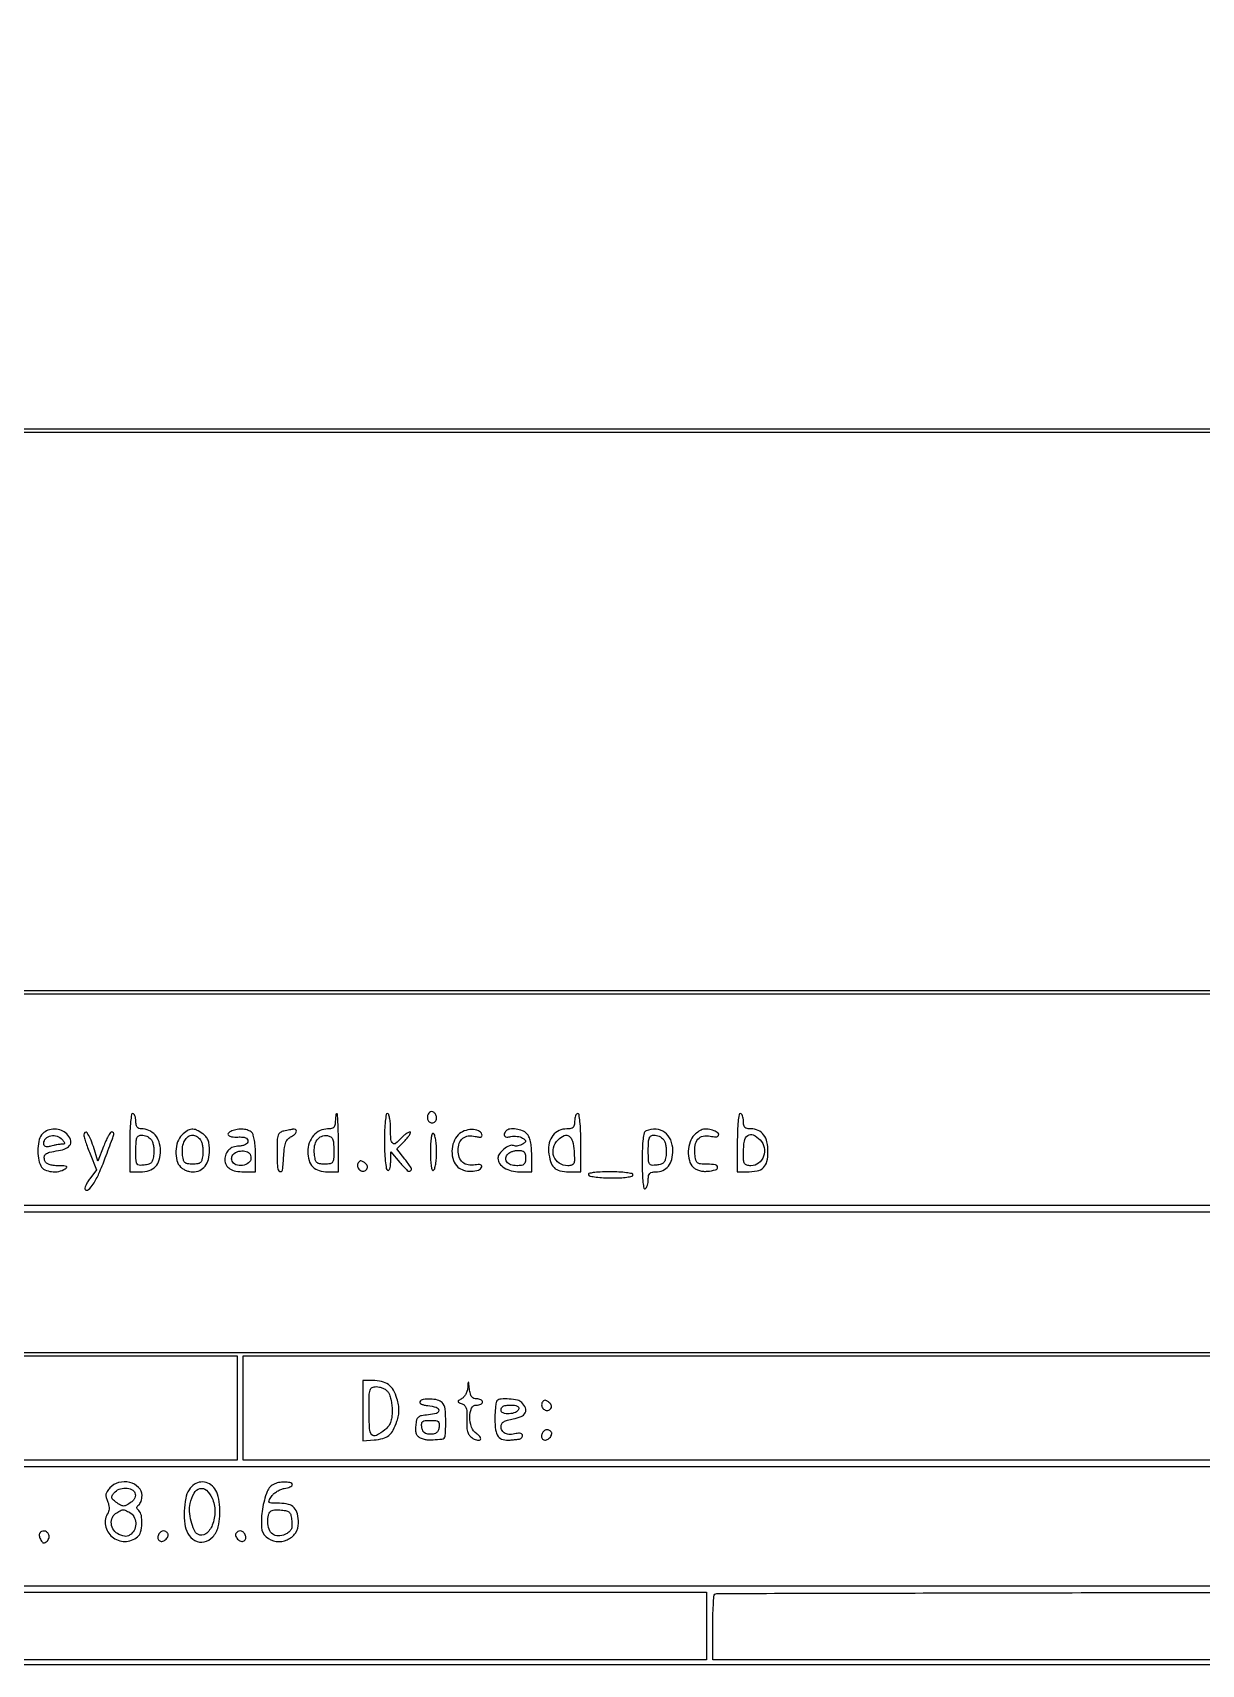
# Model space of a CAD drawing. Extents: x 117 to 3390, y 118 to 2363.
# Drawn here: x 2259 to 2640, y 118 to 649 of the extents above; entities that cross this region are included whole.
import ezdxf

# ---------------------------------------------------------------- set-up
doc = ezdxf.new("R2010")
doc.units = 0

msp = doc.modelspace()

# ---------------------------------------------------------------- linework, layer by layer
for points in [[(117.463346, 2361.750305, 0.090812), (117.267992, 2360.684755), (117.20352, 2031.426652, 0.000066), (117.180761, 1669.125388, 0.00004), (117.244614, 1239), (117.5, 117.5), (1754, 117.5), (3390.5, 117.5), (3390.5, 1240), (3390.5, 2362.5), (1754.218732, 2362.750305, 0.000029), (901.86696, 2362.831312, 0.000162), (445.294791, 2362.700308, 0.000003), (118.547025, 2362.498846, 0.311453)], [(2291, 287.5), (2291, 278), (2294.428571, 278, 0.073859), (2297.349218, 278.4338, 0.131529), (2299.399107, 279.708886, 0.125253), (2300.600323, 281.889144, 0.063677), (2301, 285.014725, 0.080186), (2300.551021, 287.796338, 0.102267), (2299.254487, 290.040518, 0.109133), (2297.251283, 291.487872, 0.102425), (2294.777494, 292, -0.098499), (2293.98501, 292.157647, -0.140922), (2293.427749, 292.601619, -0.109549), (2293.102859, 293.370396, -0.045435), (2293, 294.5, 0.038131), (2292.926884, 295.457356, 0.057076), (2292.70625, 296.265625, 0.074992), (2292.382936, 296.817169, 0.226478), (2292, 297, 0.368504), (2291.576184, 296.638562, 0.013417), (2291.276316, 294.375, 0.017647), (2291.066212, 291.360608, 0.008575)], [(2358, 294.5, -0.045527), (2357.884257, 293.231486, -0.152009), (2357.5, 292.5, -0.152009), (2356.768514, 292.115743, -0.045527), (2355.5, 292, 0.113227), (2353.017094, 291.430434, 0.100582), (2350.90656, 289.821074, 0.094228), (2349.492033, 287.412, 0.085968), (2349, 284.571429, 0.07304), (2349.419639, 281.714082, 0.12407), (2350.651729, 279.651729, 0.12407), (2352.714082, 278.419639, 0.07304), (2355.571429, 278), (2359, 278), (2359, 287.5, 0.004933), (2358.964058, 291.142689, 0.008213), (2358.853125, 294.209375, 0.002688), (2358.702212, 296.810207, 0.395782), (2358.5, 297, 0.322437), (2358.305091, 296.859725, 0.031449), (2358.146875, 296.265625, 0.03053), (2358.036102, 295.458277, 0.01883)], [(2374, 288.059017, 0.010444), (2374.072505, 284.588117, 0.015617), (2374.29375, 281.5629, 0.010536), (2374.603669, 279.102561, 0.221217), (2375, 278.5, 0.31734), (2375.397242, 278.524263, 0.132318), (2375.731567, 278.980773, 0.063592), (2375.958365, 279.899641, 0.025679), (2376.040641, 281.190983), (2376.081281, 284.5), (2379.019912, 281.062604, 0.020134), (2381.45929, 278.431449, 0.360625), (2382.527538, 278.33427, 0.408257), (2382.718644, 279.306502, 0.020736), (2380.653345, 282.183689), (2378.079031, 285.473053), (2380.726607, 288.236526, 0.01836), (2381.671549, 289.298251, 0.040408), (2382.293277, 290.18823, 0.079936), (2382.521698, 290.778075, 0.477129), (2382.342079, 291, 0.123166), (2381.826539, 290.87105, 0.030764), (2381.081475, 290.4125, 0.029558), (2380.268713, 289.765525, 0.025962), (2379.5, 289, -0.038591), (2377.699676, 287.295414, -0.362077), (2376.709648, 287.309116, -0.201502), (2376.117249, 288.491421, -0.016704), (2376, 292, 0.01883), (2375.927795, 293.916554, 0.03053), (2375.70625, 295.53125, 0.031449), (2375.389817, 296.719449, 0.322437), (2375, 297, 0.365288), (2374.579612, 296.645582, 0.014626), (2374.277961, 294.514754, 0.018609), (2374.06678, 291.672677, 0.009239)], [(2388.63948, 297.306147, 0.128822), (2388.066992, 296.327196, 0.132661), (2388.05672, 295.20489, 0.15216), (2388.59764, 294.335619, 0.179946), (2389.5, 294, 0.095012), (2390.072549, 294.109789, 0.096907), (2390.559375, 294.423289, 0.098834), (2390.885271, 294.891133, 0.103216), (2391, 295.440983, 0.098073), (2390.782775, 296.537796, 0.128462), (2390.169706, 297.350022, 0.172865), (2389.37668, 297.618432, 0.194761)], [(2436, 294.5, -0.045527), (2435.884257, 293.231486, -0.152009), (2435.5, 292.5, -0.152009), (2434.768514, 292.115743, -0.045527), (2433.5, 292, 0.106622), (2430.922019, 291.443941, 0.118347), (2428.913638, 289.883682, 0.109967), (2427.734554, 287.47768, 0.082507), (2427.521828, 284.526937, 0.046904), (2428.121746, 281.346074, 0.128414), (2429.279714, 279.39479, 0.13806), (2431.184347, 278.340889, 0.057818), (2434.122445, 278), (2438, 278), (2438, 287.5, 0.008575), (2437.933788, 291.360608, 0.017647), (2437.723684, 294.375, 0.013417), (2437.423816, 296.638562, 0.368504), (2437, 297, 0.226478), (2436.617064, 296.817169, 0.074992), (2436.29375, 296.265625, 0.057076), (2436.073116, 295.457356, 0.038131)], [(2489, 287.5), (2489, 278), (2492.065741, 278, 0.048286), (2495.444982, 278.327102, 0.140234), (2497.515939, 279.383365, 0.149138), (2498.640397, 281.327353, 0.05714), (2499, 284.463755, 0.052372), (2498.654807, 287.750286, 0.107236), (2497.596476, 290.10151, 0.132106), (2495.835325, 291.501085, 0.102559), (2493.428571, 292, -0.048653), (2492.208535, 292.118998, -0.152524), (2491.492857, 292.507353, -0.148509), (2491.114317, 293.241538, -0.045326), (2491, 294.5, 0.038131), (2490.926884, 295.457356, 0.057076), (2490.70625, 296.265625, 0.074992), (2490.382936, 296.817169, 0.226478), (2490, 297, 0.368504), (2489.576184, 296.638562, 0.013417), (2489.276316, 294.375, 0.017647), (2489.066212, 291.360608, 0.008575)], [(2262.571429, 290.428571, 0.1338), (2261.510509, 288.572966, 0.05062), (2261.053791, 285.595536, 0.049908), (2261.207943, 282.431338, 0.085957), (2262.035184, 279.934259, 0.157817), (2263.326784, 278.690957, 0.084331), (2265.474963, 278.061524, 0.077574), (2267.902089, 278.153976, 0.095495), (2270, 279, 0.113015), (2270.431234, 279.442959, 0.455672), (2270.330882, 279.758178, 0.090724), (2269.544602, 279.939388, 0.010377), (2267.718615, 279.984687, -0.028295), (2266.042218, 280.086442, -0.056337), (2264.749029, 280.388896, -0.076748), (2263.845132, 280.877431, -0.139823), (2263.345077, 281.543128, -0.100812), (2263.125562, 282.857668, -0.223291), (2263.579526, 283.740711, -0.107579), (2264.891631, 284.362009, -0.016693), (2267.728191, 284.920837, 0.06235), (2270.298485, 285.675752, 0.17521), (2271.640632, 286.94404, 0.219376), (2271.697129, 288.563375, 0.097397), (2270.47852, 290.378622, 0.105494), (2268.707333, 291.526903, 0.089906), (2266.515278, 291.938591, 0.090382), (2264.328412, 291.554284, 0.108211)], [(2269, 288.5, -0.018298), (2269.616167, 287.699707, -0.17774), (2269.727514, 287.29381, -0.329111), (2269.522215, 287.059719, -0.051293), (2268.872445, 286.986345, 0.028894), (2268.191192, 286.94014, 0.010779), (2267.242218, 286.799577, 0.010639), (2266.212049, 286.601577, 0.012669), (2265.25, 286.369714, -0.035794), (2264.193565, 286.166234, -0.128397), (2263.518543, 286.25907, -0.195516), (2263.136988, 286.635194, -0.101952), (2263, 287.300035, -0.194489), (2263.639987, 288.883099, -0.152424), (2265.280081, 289.778895, -0.131825), (2267.334199, 289.645709, -0.138675)], [(2276, 290.03702, 0.074733), (2276.092262, 289.423192, 0.005708), (2276.603914, 287.824773, 0.007743), (2277.268462, 285.926182, 0.005822), (2278.055878, 283.858237), (2280.111756, 278.642432), (2277.967821, 275.742606, 0.022318), (2277.190783, 274.587109, 0.034013), (2276.633403, 273.514868, 0.036594), (2276.326347, 272.641915, 0.268827), (2276.435753, 272.230914, 0.400287), (2277.570494, 272.203799, 0.066448), (2279.118868, 274.040308, 0.03824), (2280.963878, 277.488254, 0.014342), (2283.03, 282.569342, 0.000699), (2285.342937, 288.787087, 0.027496), (2285.776317, 290.189308, 0.232967), (2285.655251, 290.749094, 0.228884), (2285.135858, 291, 0.250416), (2284.708425, 290.771605, 0.018528), (2283.989341, 289.604688, 0.022254), (2283.208437, 288.070084, 0.01483), (2282.446297, 286.25), (2280.620879, 281.5), (2279.134872, 286.25, 0.025297), (2278.126871, 288.979345, 0.071897), (2277.073225, 290.705963, 0.390547), (2276.396393, 290.79767, 0.244931)], [(2297.945786, 288.565324, -0.092336), (2298.381481, 287.783794, -0.03571), (2298.69322, 286.578208, -0.033843), (2298.852165, 285.189863, -0.035521), (2298.818231, 283.815324, -0.030887), (2298.536721, 282.042175, -0.121159), (2298.048248, 281.057109, -0.141546), (2297.204857, 280.494749, -0.048112), (2295.75, 280.183578, -0.044569), (2294.096403, 280.141435, -0.250661), (2293.370084, 280.591556, -0.123298), (2293.0553, 281.688569, -0.00852), (2293, 284.933578, -0.011744), (2293.065311, 287.713801, -0.077133), (2293.342647, 289.075396, -0.177616), (2293.916746, 289.74812, -0.128899), (2294.877555, 290, -0.065063), (2295.683745, 289.894647, -0.044404), (2296.55334, 289.578564, -0.044451), (2297.352156, 289.11456, -0.065844)], [(2308, 290, 0.114857), (2306.607031, 287.761737, 0.071849), (2306.03816, 284.713897, 0.073288), (2306.356419, 281.700999, 0.134258), (2307.571429, 279.571429, 0.062206), (2308.34515, 278.969518, 0.039117), (2309.373661, 278.461607, 0.038823), (2310.482366, 278.11512, 0.056383), (2311.5, 278, 0.104721), (2313.7964, 278.486297, 0.122732), (2315.548805, 279.850861, 0.105073), (2316.635539, 282.068932, 0.061626), (2317, 285.014725, 0.030851), (2316.881198, 286.938321, 0.066404), (2316.505983, 288.371979, 0.079462), (2315.823794, 289.491726, 0.063588), (2314.777494, 290.443296, 0.044201), (2312.767355, 291.601355, 0.125563), (2311.189852, 291.895759, 0.130881), (2309.704405, 291.394254, 0.049921)], [(2313.945786, 288.565324, -0.092336), (2314.381481, 287.783794, -0.03571), (2314.69322, 286.578208, -0.033843), (2314.852165, 285.189863, -0.035521), (2314.818231, 283.815324, -0.027185), (2314.53579, 281.94717, -0.14639), (2314.052843, 281.052796, -0.162186), (2313.186218, 280.619766, -0.035469), (2311.5, 280.5, -0.035469), (2309.813782, 280.619766, -0.162186), (2308.947157, 281.052796, -0.14639), (2308.46421, 281.94717, -0.027185), (2308.181769, 283.815324, -0.060398), (2308.241242, 286.198112, -0.086927), (2308.901519, 288.197114, -0.110705), (2310.045512, 289.52015, -0.160695), (2311.5, 290, -0.089814), (2312.066601, 289.897395, -0.043078), (2312.736183, 289.578564, -0.040852), (2313.397446, 289.114265, -0.046096)], [(2324.25, 291.337719, 0.095802), (2323.146777, 290.623486, 0.421128), (2323.141171, 289.927396, 0.169852), (2324.210526, 289.417177, 0.038526), (2326.25, 289.352552, -0.026936), (2327.749301, 289.339775, -0.083188), (2328.732908, 289.111156, -0.142181), (2329.290739, 288.66297, -0.154075), (2329.5, 288, -0.151456), (2329.302081, 287.3616, -0.114833), (2328.758004, 286.863934, -0.080447), (2327.86458, 286.536124, -0.038828), (2326.650309, 286.397714, 0.072345), (2324.705987, 286.043272, 0.110453), (2323.245193, 285.158135, 0.115471), (2322.342519, 283.76854, 0.084271), (2322.015313, 281.95, 0.125787), (2322.426167, 280.273869, 0.128649), (2323.588872, 279.01708, 0.095977), (2325.529878, 278.248551, 0.046443), (2328.2, 278), (2332, 278), (2332, 283.8, 0.019046), (2331.912027, 286.108583, 0.023405), (2331.6475, 288.24875, 0.022776), (2331.266372, 289.991348, 0.13189), (2330.8, 290.8, 0.116519), (2329.628763, 291.523591, 0.059947), (2327.930047, 291.870879, 0.05565), (2326.030826, 291.815262, 0.060841)], [(2341.25, 291.294267, 0.099285), (2340.020457, 290.791443, 0.168546), (2339.354323, 289.916497, 0.07125), (2339.061702, 288.25672, 0.008062), (2339, 284.430449, 0.013544), (2339.135615, 279.425004, 0.259389), (2339.937259, 278.151361, 0.530269), (2340.779375, 278.583049, 0.016048), (2341.19774, 283.225701, -0.016568), (2341.449764, 285.990317, -0.064567), (2341.878704, 287.649429, -0.101023), (2342.599897, 288.742287, -0.081555), (2343.744074, 289.564961, 0.074977), (2344.842549, 290.333186, 0.167621), (2345.305885, 291.226058, 0.344334), (2344.984962, 291.790855, 0.156302), (2344.083333, 291.863818, -0.006784), (2343.733287, 291.787091, -0.000959), (2343.010417, 291.640337, -0.001093), (2342.154218, 291.470173, -0.000931)], [(2357.5, 285, -0.012152), (2357.431492, 282.181601, -0.135673), (2357.083333, 281.125, -0.212646), (2356.301169, 280.630535, -0.036189), (2354.5, 280.5, -0.035469), (2352.813782, 280.619766, -0.162186), (2351.947157, 281.052796, -0.14639), (2351.46421, 281.94717, -0.027185), (2351.181769, 283.815324, -0.063551), (2351.264145, 286.451644, -0.114833), (2352.074884, 288.441888, -0.145722), (2353.517176, 289.57494, -0.130331), (2355.412495, 289.798257, -0.094324), (2356.489773, 289.429253, -0.16198), (2357.117458, 288.730017, -0.087296), (2357.423722, 287.457621, -0.015515)], [(2389, 284.5, 0.011006), (2389.060879, 281.734552, 0.030291), (2389.264429, 279.795392, 0.049811), (2389.576692, 278.643338, 0.470823), (2390, 278.5, 0.193442), (2390.390806, 279.030344, 0.02194), (2390.70625, 280.517439, 0.023992), (2390.927088, 282.393511, 0.017301), (2391, 284.5, 0.017301), (2390.927088, 286.606489, 0.023992), (2390.70625, 288.482561, 0.02194), (2390.390806, 289.969656, 0.193442), (2390, 290.5, 0.470823), (2389.576692, 290.356662, 0.049811), (2389.264429, 289.204608, 0.030291), (2389.060879, 287.265448, 0.011006)], [(2398.060577, 290.060577, 0.11014), (2396.569478, 287.71366, 0.08329), (2396.020079, 284.701531, 0.085537), (2396.485427, 281.751255, 0.127721), (2397.911566, 279.580032, 0.116294), (2399.799906, 278.538559, 0.069474), (2402.354285, 278.194879, 0.07621), (2404.643067, 278.557456, 0.240698), (2405.712516, 279.618905, 0.216421), (2405.666028, 280.041662, 0.190383), (2405.312683, 280.315184, 0.08904), (2404.594529, 280.390772, 0.029043), (2403.533889, 280.251229, -0.092848), (2401.304951, 280.242944, -0.132707), (2399.529345, 281.090435, -0.129702), (2398.395423, 282.735005, -0.086635), (2398, 285, -0.085256), (2398.397146, 287.312214, -0.137104), (2399.539683, 288.937542, -0.141249), (2401.330836, 289.705276, -0.092815), (2403.584886, 289.568051, 0.021371), (2404.816911, 289.314241, 0.111599), (2405.504073, 289.356794, 0.269733), (2405.793804, 289.661785, 0.138434), (2405.770753, 290.206384, 0.221308), (2404.648791, 291.403466, 0.100611), (2402.489204, 291.800099, 0.08571), (2400.020442, 291.325534, 0.106521)], [(2413.666667, 291.333333, 0.089916), (2413.023707, 290.405613, 0.292055), (2413.124588, 289.697974, 0.21618), (2413.894622, 289.340074, 0.06012), (2415.25, 289.4909, -0.050002), (2416.221641, 289.618915, -0.039679), (2417.279688, 289.567835, -0.040975), (2418.26259, 289.35889, -0.075446), (2419, 289.009952, -0.025281), (2419.814045, 288.399886, -0.222862), (2420, 288.003409, -0.224866), (2419.813278, 287.609218, -0.025733), (2419, 287.010504, -0.058569), (2418.322974, 286.669884, -0.04658), (2417.530956, 286.462545, -0.048062), (2416.749018, 286.410158, -0.081105), (2416.105382, 286.534615, 0.195614), (2414.71932, 286.488185, 0.064825), (2412.950229, 285.405241, 0.063947), (2411.479205, 283.870806, 0.160503), (2411, 282.416441, 0.155656), (2411.541066, 280.720534, 0.099036), (2413.061704, 279.287632, 0.080196), (2415.347734, 278.325898, 0.059614), (2418.071429, 278), (2422, 278), (2422, 283.428571, 0.0194), (2421.904048, 285.900666, 0.035825), (2421.605263, 287.888243, 0.04517), (2421.116279, 289.408959, 0.096299), (2420.428571, 290.428571, 0.102174), (2418.948717, 291.401847, 0.061353), (2416.906528, 291.935426, 0.063689), (2414.925961, 291.946928, 0.167542)], [(2435.804791, 284.741006, -0.010366), (2435.929607, 281.871475, -0.108133), (2435.705133, 280.720977, -0.228806), (2435.072674, 280.174266, -0.06583), (2433.754791, 280, -0.144697), (2430.975801, 280.821421, -0.161891), (2429.236949, 282.99383, -0.155139), (2429.104894, 285.851423, -0.131692), (2430.621378, 288.47852, -0.093057), (2432.585649, 289.821828, -0.265742), (2434.172618, 289.654199, -0.176982), (2435.296875, 287.995777, -0.045333)], [(2459.25, 291.337719, 0.239812), (2458.662873, 290.663599, 0.030309), (2458.296287, 288.706874, 0.023556), (2458.066775, 285.751261, 0.007599), (2458, 281.35765, 0.007396), (2458.059648, 277.325259, 0.020713), (2458.260078, 274.507115, 0.025672), (2458.560955, 272.686178, 0.517211), (2459, 272.5, 0.130646), (2459.384508, 272.906663, 0.045439), (2459.70625, 273.653525, 0.041396), (2459.926158, 274.57934, 0.037634), (2460, 275.559017, -0.047851), (2460.116905, 276.77777, -0.148985), (2460.498729, 277.498722, -0.149679), (2461.216435, 277.882271, -0.048448), (2462.428571, 278, 0.102167), (2464.765854, 278.482626, 0.123704), (2466.538664, 279.8399, 0.106552), (2467.633188, 282.055068, 0.061732), (2468, 285.014725, 0.100191), (2467.311, 288.418634, 0.137255), (2465.374277, 290.851996, 0.142476), (2462.516972, 291.871432, 0.111252)], [(2464.945786, 288.565324, -0.092336), (2465.381481, 287.783794, -0.03571), (2465.69322, 286.578208, -0.033843), (2465.852165, 285.189863, -0.035521), (2465.818231, 283.815324, -0.030887), (2465.536721, 282.042175, -0.121159), (2465.048248, 281.057109, -0.141546), (2464.204857, 280.494749, -0.048112), (2462.75, 280.183578, -0.044569), (2461.096403, 280.141435, -0.250661), (2460.370084, 280.591556, -0.123298), (2460.0553, 281.688569, -0.00852), (2460, 284.933578, -0.011744), (2460.065311, 287.713801, -0.077133), (2460.342647, 289.075396, -0.177616), (2460.916746, 289.74812, -0.128899), (2461.877555, 290, -0.065063), (2462.683745, 289.894647, -0.044404), (2463.55334, 289.578564, -0.044451), (2464.352156, 289.11456, -0.065844)], [(2475, 290, 0.114995), (2473.598968, 287.747415, 0.073058), (2473.038614, 284.69532, 0.074394), (2473.380817, 281.67438, 0.131777), (2474.625432, 279.517425, 0.076196), (2475.495672, 278.87851, 0.05145), (2476.642073, 278.422757, 0.048005), (2477.949085, 278.185396, 0.045816), (2479.29842, 278.195997, 0.037033), (2481.939329, 278.658728, 0.349244), (2482.590683, 279.513224, 0.364798), (2481.900508, 280.299675, 0.037746), (2479.250728, 280.5, -0.020705), (2476.998971, 280.593284, -0.151361), (2476.009585, 280.99219, -0.171222), (2475.482387, 281.856041, -0.028283), (2475.181769, 283.815324, -0.063207), (2475.269071, 286.672027, -0.139959), (2476.179467, 288.631667, -0.166424), (2477.857674, 289.610348, -0.099204), (2480.193987, 289.611203, 0.049141), (2482.037496, 289.427738, 0.247313), (2482.924637, 289.894006, 0.403606), (2482.801394, 290.633102, 0.068089), (2481.418213, 291.393011, 0.050709), (2479.541766, 291.902399, 0.094649), (2477.97326, 291.863193, 0.093912), (2476.521512, 291.24769, 0.04932)], [(2496.428571, 288.428571, -0.144765), (2497.774895, 285.951587, -0.137981), (2497.591763, 283.089505, -0.14558), (2495.968, 280.849593, -0.165078), (2493.464816, 280, -0.059372), (2492.09039, 280.163781, -0.206988), (2491.392201, 280.689519, -0.116048), (2491.070168, 281.784226, -0.013761), (2491, 284.333333, -0.043565), (2491.322639, 288.029268, -0.189818), (2492.448277, 289.868028, -0.281881), (2494.17315, 290.035514, -0.083365)], [(2330.5, 282.5, -0.230036), (2329.747466, 280.950867, -0.128351), (2327.782414, 280.094271, -0.125277), (2325.614659, 280.297511, -0.218808), (2324.348597, 281.533954, -0.16539), (2324.296438, 282.884708, -0.156664), (2325.074945, 284.022606, -0.119408), (2326.584118, 284.700705, -0.078101), (2328.5, 284.755728, -0.078652), (2329.332261, 284.512659, -0.101416), (2329.968034, 284.036053, -0.101869), (2330.363189, 283.349634, -0.079996)], [(2420, 282.5, -0.047121), (2419.875862, 281.185711, -0.169032), (2419.460699, 280.466038, -0.146549), (2418.646035, 280.100642, -0.032661), (2417.106989, 280, -0.080715), (2415.12531, 280.322, -0.155851), (2413.841378, 281.26084, -0.211322), (2413.561933, 282.548578, -0.146682), (2414.278145, 283.878145, -0.0794), (2414.872377, 284.308621, -0.037932), (2415.74608, 284.670455, -0.03637), (2416.737088, 284.917281, -0.042874), (2417.7, 285, -0.055114), (2418.833436, 284.874683, -0.152877), (2419.52, 284.478261, -0.141861), (2419.888166, 283.738729, -0.045049)], [(2365.47616, 280.961426, 0.188412), (2365.26119, 279.787515, 0.162562), (2365.880583, 278.689607, 0.175071), (2366.994999, 278.233843, 0.209743), (2368.042382, 278.642382, 0.089272), (2368.41875, 279.183961, 0.153701), (2368.486198, 279.724047, 0.125124), (2368.229301, 280.284595, 0.049888), (2367.631409, 280.89094, 0.037369), (2366.899749, 281.411096, 0.128354), (2366.3455, 281.575288, 0.177337), (2365.888736, 281.424766, 0.087186)], [(2440.5, 277, 0.208873), (2441.068638, 276.606453, 0.015512), (2442.9754, 276.29375, 0.019448), (2445.354892, 276.072687, 0.013438), (2448.059017, 276, 0.012729), (2450.78998, 276.069535, 0.023048), (2453.014754, 276.286018, 0.020376), (2454.677177, 276.595118, 0.349864), (2455, 277, 0.35542), (2454.666149, 277.410329, 0.018324), (2452.860246, 277.716927, 0.021479), (2450.444548, 277.931466, 0.011407), (2447.440983, 278, 0.009482), (2444.258262, 277.939637, 0.026296), (2442.029528, 277.737367, 0.039212), (2440.660908, 277.429203, 0.490637)], [(2367, 200.182153), (2367, 190.364305), (2370.606814, 190.648355, 0.044217), (2373.525417, 191.14025, 0.10709), (2375.465707, 192.122712, 0.10339), (2376.865775, 193.844631, 0.039482), (2378.068718, 196.708218, 0.031081), (2378.571149, 198.622837, 0.048123), (2378.738809, 200.322611, 0.04652), (2378.580191, 202.064198, 0.026831), (2378.084618, 204.111909, 0.056556), (2376.907961, 206.863552, 0.105477), (2375.303429, 208.666423, 0.104312), (2373.08961, 209.66967, 0.054458), (2370.065741, 210), (2367, 210)], [(2375.127555, 206.346305, -0.089199), (2375.656444, 205.411334, -0.028796), (2376.096844, 203.875702, -0.027676), (2376.398901, 202.077007, -0.027767), (2376.5, 200.257952, -0.025091), (2376.384888, 197.965476, -0.064035), (2376.009145, 196.347879, -0.078615), (2375.294564, 195.07944, -0.055104), (2374.139216, 193.911647, -0.046919), (2371.363567, 192.065678, -0.354539), (2369.923592, 192.340087, -0.163802), (2369.147017, 194.305219, -0.012906), (2369, 200, -0.004648), (2369.047632, 205.123395, -0.067675), (2369.324299, 206.9088, -0.217963), (2370.023336, 207.708887, -0.10627), (2371.377555, 208, -0.060008), (2372.388586, 207.878221, -0.043925), (2373.459859, 207.514227, -0.044602), (2374.428184, 206.979587, -0.071233)], [(2401.160037, 207.79969, -0.055964), (2400.969073, 206.693906, -0.048947), (2400.532948, 205.604004, -0.051624), (2399.931999, 204.68997, -0.093895), (2399.25, 204.11694, 0.011548), (2398.174443, 203.480026, 0.265173), (2398.010882, 203.17678, 0.289297), (2398.194685, 202.900468, 0.013218), (2399.289749, 202.445008, -0.112982), (2400.150891, 201.865012, -0.115915), (2400.664203, 200.973165, -0.06829), (2400.884641, 199.563206, -0.017611), (2400.846564, 197.255602, 0.021215), (2400.825626, 195.002797, 0.058877), (2401.063104, 193.439424, 0.082942), (2401.59007, 192.302042, 0.085217), (2402.454137, 191.409877, 0.041199), (2403.226796, 190.937196, 0.048556), (2404.026043, 190.627533, 0.055451), (2404.735144, 190.511781, 0.152311), (2405.220765, 190.636441, 0.266438), (2405.402718, 190.972336, 0.123425), (2405.265765, 191.467292, 0.073049), (2404.802028, 192.063097, 0.038157), (2404.073444, 192.661112, -0.154225), (2402.424836, 194.812979, -0.085165), (2401.833446, 198.104304, -0.103437), (2402.404693, 200.947516, -0.300151), (2404, 202, 0.048028), (2404.765418, 202.073693, 0.068025), (2405.4125, 202.29375, 0.088204), (2405.848523, 202.618118, 0.191087), (2406, 203, 0.186066), (2405.852833, 203.38178, 0.089815), (2405.431112, 203.70625, 0.069653), (2404.804452, 203.926209, 0.049662), (2404.063358, 204, -0.100783), (2403.132978, 204.189458, -0.1371), (2402.467164, 204.721605, -0.094495), (2402.015404, 205.6923, -0.030931), (2401.723396, 207.25, 0.001238), (2401.469367, 209.256312, 0.168893), (2401.362142, 209.471084, 0.63948), (2401.26421, 209.433687, 0.002235)], [(2385.540033, 203.064774, 0.332144), (2385.573543, 202.684018, 0.099223), (2386.069461, 202.311806, 0.057614), (2386.970504, 202.002216, 0.029397), (2388.154004, 201.814774, -0.044945), (2390.913998, 201.289335, -0.320395), (2391.714405, 200.28467, -0.351213), (2391.00458, 199.29649, -0.047579), (2388.31198, 198.81406, 0.022124), (2386.094122, 198.532124, 0.134082), (2385.054255, 198.046054, 0.159076), (2384.497861, 197.141513, 0.034858), (2384.191597, 195.31644, 0.033358), (2384.14576, 193.782903, 0.080581), (2384.367826, 192.673901, 0.105983), (2384.876496, 191.879638, 0.091272), (2385.691597, 191.312419, 0.043897), (2386.918819, 190.880811, 0.047835), (2388.167608, 190.685875, 0.029529), (2389.856759, 190.685517, 0.006502), (2392.75, 190.893701, 0.360485), (2393.773708, 191.899965, 0.02446), (2394.006809, 196.284842, 0.027723), (2393.777555, 200.755636, 0.171331), (2392.8, 202.8, 0.136675), (2391.321726, 203.634143, 0.051448), (2388.94757, 203.966922, 0.051161), (2386.655593, 203.81594, 0.215551)], [(2410.666667, 203.333333, 0.157086), (2410.404348, 202.821713, 0.012711), (2410.195833, 201.306169, 0.016142), (2410.048573, 199.446526, 0.011686), (2410, 197.368517, 0.036025), (2410.251159, 193.887183, 0.123841), (2411.10685, 191.808244, 0.173366), (2412.647591, 190.775328, 0.088622), (2415, 190.609248, -0.000971), (2415.665391, 190.67894, -0.000651), (2416.426562, 190.756169, -0.000655), (2417.164073, 190.829052, -0.001293), (2417.75, 190.88465, 0.085683), (2418.227402, 191.013168, 0.086268), (2418.632812, 191.294126, 0.090624), (2418.904745, 191.68163, 0.108206), (2419, 192.116631, 0.200004), (2418.8361, 192.509983, 0.129832), (2418.403373, 192.759461, 0.085217), (2417.731325, 192.823318, 0.045153), (2416.903548, 192.685028, -0.061138), (2414.92866, 192.419495, -0.114443), (2413.362401, 192.763769, -0.149143), (2412.368797, 193.671681, -0.134382), (2412, 195.019091, -0.13383), (2412.239327, 195.897224, -0.121462), (2412.897576, 196.570792, -0.073961), (2414.090742, 197.085845, -0.023125), (2416, 197.5, 0.059413), (2418.554665, 198.251379, 0.171663), (2419.891246, 199.483495, 0.222306), (2419.967148, 201.046159, 0.099434), (2418.8, 202.8, 0.14417), (2417.350593, 203.589992, 0.036813), (2414.674453, 203.964586, 0.035731), (2412.003512, 203.94869, 0.178876)], [(2425.47616, 202.961426, 0.188412), (2425.26119, 201.787515, 0.162562), (2425.880583, 200.689607, 0.175071), (2426.994999, 200.233843, 0.209743), (2428.042382, 200.642382, 0.089272), (2428.41875, 201.183961, 0.153701), (2428.486198, 201.724047, 0.125124), (2428.229301, 202.284595, 0.049888), (2427.631409, 202.89094, 0.037369), (2426.899749, 203.411096, 0.128354), (2426.3455, 203.575288, 0.177337), (2425.888736, 203.424766, 0.087186)], [(2391.819551, 194.75, -0.063957), (2391.529188, 193.696001, -0.125837), (2391.008716, 193.006955, -0.11739), (2390.193689, 192.623446, -0.05157), (2389, 192.5, -0.05157), (2387.806311, 192.623446, -0.11739), (2386.991284, 193.006955, -0.125837), (2386.470812, 193.696001, -0.063957), (2386.180449, 194.75, -0.054051), (2386.140695, 195.951218, -0.208537), (2386.481522, 196.596258, -0.146169), (2387.285102, 196.920238, -0.023243), (2389, 197, -0.023243), (2390.714898, 196.920238, -0.146169), (2391.518478, 196.596258, -0.208537), (2391.859305, 195.951218, -0.054051)], [(2417.756214, 200.75, -0.217054), (2416.724191, 199.630465, -0.086126), (2414.639141, 199.149422, -0.09944), (2412.709897, 199.427816, -0.317368), (2412, 200.433578, -0.14124), (2412.20029, 201.128473, -0.135698), (2412.742098, 201.622993, -0.086351), (2413.68406, 201.912081, -0.031385), (2415.083333, 202, -0.027614), (2416.405844, 201.926905, -0.081936), (2417.277648, 201.681929, -0.158998), (2417.706976, 201.279719, -0.207898)], [(2425.5, 193, 0.13346), (2425.154279, 191.833908, 0.214143), (2425.550663, 190.893865, 0.223986), (2426.496301, 190.591846, 0.14122), (2427.578017, 191.064749, 0.054071), (2428.072804, 191.574976, 0.06707), (2428.405763, 192.145782, 0.080573), (2428.534458, 192.687312, 0.157815), (2428.429973, 193.113307, 0.117694), (2427.787389, 193.752703, 0.147878), (2426.978383, 193.963569, 0.141453), (2426.161057, 193.692994, 0.104499)], [(2284.496324, 174.995938, 0.039337), (2283.629414, 173.871832, 0.10226), (2283.257359, 172.92521, 0.105908), (2283.29757, 171.929264, 0.044065), (2283.747948, 170.653849, -0.043104), (2284.121184, 169.603313, -0.052249), (2284.278189, 168.570168, -0.058721), (2284.21234, 167.64292, -0.094322), (2283.921925, 166.907912, 0.186062), (2283.092485, 162.740475, 0.180439), (2285.25981, 159.028612, 0.173087), (2289.414579, 157.547257, 0.17486), (2293.547752, 159.03963, 0.156212), (2294.550397, 160.610277, 0.054061), (2294.957837, 163.30223, 0.054057), (2294.778535, 166.022754, 0.154097), (2293.912868, 167.687132, -0.047458), (2293.463023, 168.231562, -0.150038), (2293.325735, 168.678773, -0.181024), (2293.473233, 169.072821, -0.075363), (2293.912868, 169.446149, 0.122326), (2294.330384, 169.873482, 0.047733), (2294.680655, 170.627371, 0.043575), (2294.919604, 171.553677, 0.041364), (2295, 172.523833, 0.201027), (2293.886807, 175.180706, 0.137384), (2290.984164, 176.78232, 0.121707), (2287.381944, 176.742432, 0.14652)], [(2310.361953, 174.429658, 0.098821), (2309.227809, 171.614979, 0.038315), (2308.766687, 167.418482, 0.038392), (2308.952999, 163.176751, 0.092955), (2309.894239, 160.197617, 0.145802), (2312.215492, 157.855672, 0.178523), (2315.244885, 157.407281, 0.160778), (2318.077022, 159.04849, 0.117628), (2319.807696, 162.273083, 0.050065), (2320.374179, 165.820358, 0.042581), (2320.272542, 169.612071, 0.044709), (2319.58541, 172.97984, 0.111695), (2318.360075, 175.154615, 0.104433), (2316.416232, 176.563345, 0.128044), (2314.21071, 176.929026, 0.126224), (2312.083351, 176.172874, 0.099861)], [(2338.22896, 176.330706, 0.210036), (2335.784128, 173.830567, 0.050276), (2334.257608, 168.085146, 0.050269), (2333.908725, 162.156013, 0.2122), (2335.452248, 159.03963, 0.138749), (2338.721106, 157.591649, 0.137505), (2342.27656, 158.063888, 0.142179), (2344.985724, 160.289897, 0.151269), (2346, 163.565741, 0.056642), (2345.658144, 166.573767, 0.13508), (2344.599166, 168.536122, 0.14005), (2342.714861, 169.637919, 0.062787), (2339.842844, 170, -0.006803), (2337.161808, 170.036481, -0.173171), (2336.491022, 170.296773, -0.350537), (2336.392959, 170.825469, -0.023151), (2337.241459, 172.25, -0.063953), (2338.003672, 173.134577, -0.043765), (2339.065016, 173.932012, -0.043864), (2340.245078, 174.530275, -0.065619), (2341.363431, 174.816422, 0.033005), (2342.373125, 175.005823, 0.047862), (2343.225508, 175.314134, 0.058815), (2343.817633, 175.68554, 0.227058), (2344, 176.066422, 0.343579), (2343.539496, 176.657469, 0.050357), (2341.932635, 176.894396, 0.047103), (2339.973747, 176.799565, 0.060077)], [(2292.693865, 173.355392, -0.100341), (2292.823132, 172.585712, -0.088566), (2292.653077, 171.788991, -0.07896), (2292.190723, 171.025572, -0.059389), (2291.47135, 170.355392, -0.025032), (2289.942655, 169.350958, -0.135458), (2288.99253, 169.096183, -0.133), (2288.037253, 169.362351, -0.023801), (2286.478876, 170.391787, -0.031378), (2285.50013, 171.206362, -0.157948), (2285.162833, 171.822831, -0.179145), (2285.272795, 172.474395, -0.042777), (2285.910192, 173.391787, -0.126548), (2287.508871, 174.548407, -0.095267), (2289.650218, 174.948241, -0.106143), (2291.600652, 174.518513, -0.19648)], [(2317.821597, 171.686352, -0.113157), (2318.777484, 167.443323, -0.093083), (2317.901396, 162.873192, -0.13659), (2315.746129, 160.017566, -0.311074), (2313.177847, 159.890084, -0.154206), (2311.964014, 161.29881, -0.039817), (2310.992891, 164.174967, -0.040916), (2310.466121, 167.353229, -0.079221), (2310.660306, 169.91523, -0.068068), (2311.973268, 173.30349, -0.208633), (2313.885107, 174.768428, -0.254414), (2315.963594, 174.224836, -0.092713)], [(2291.065741, 166.964816, -0.147646), (2292.377312, 165.655416, -0.109237), (2292.937999, 163.67156, -0.105564), (2292.616349, 161.579024, -0.129518), (2291.470386, 159.975423, -0.064112), (2290.599288, 159.423598, -0.100504), (2289.740143, 159.216725, -0.083206), (2288.753986, 159.345727, -0.032867), (2287.470386, 159.831539, -0.132933), (2285.784796, 161.227948, -0.129048), (2285.009815, 163.299678, -0.13554), (2285.367628, 165.40744, -0.152616), (2286.75, 166.919901, -0.012054), (2288.195939, 167.71604, -0.117738), (2288.867958, 167.88392, -0.114741), (2289.550121, 167.732753, -0.01121)], [(2343.812823, 164.257185, -0.033544), (2343.863205, 162.526736, -0.107831), (2343.576618, 161.417283, -0.121349), (2342.877525, 160.602515, -0.048192), (2341.592436, 159.860163, -0.100242), (2339.385808, 159.348822, -0.166515), (2337.581337, 159.911179, -0.153718), (2336.40514, 161.512092, -0.082333), (2336, 163.955778, -0.04314), (2336.191534, 166.171565, -0.173652), (2336.85185, 167.334719, -0.165316), (2338.12362, 167.847003, -0.038245), (2340.46406, 167.797393, -0.037754), (2342.119667, 167.50788, -0.142093), (2343.019084, 166.979824, -0.134035), (2343.525495, 166.032991, -0.032132)], [(2261.625, 160.202254, 0.128913), (2261.499676, 159.793007, 0.054315), (2261.53893, 159.214702, 0.048831), (2261.719473, 158.572073, 0.045558), (2262.024342, 157.960613, 0.049513), (2262.515686, 157.317652, 0.171369), (2262.973481, 157.079383, 0.178702), (2263.466633, 157.186157, 0.05468), (2264.071227, 157.671227, 0.071796), (2264.462104, 158.193973, 0.071784), (2264.689232, 158.805944, 0.077767), (2264.723638, 159.410595, 0.114292), (2264.553851, 159.912868, 0.095917), (2263.879577, 160.644206, 0.134869), (2263.055341, 160.960683, 0.150865), (2262.252279, 160.797069, 0.129914)], [(2300.5, 160, 0.13346), (2300.154279, 158.833908, 0.214143), (2300.550663, 157.893865, 0.223986), (2301.496301, 157.591846, 0.14122), (2302.578017, 158.064749, 0.054071), (2303.072804, 158.574976, 0.06707), (2303.405763, 159.145782, 0.080573), (2303.534458, 159.687312, 0.157815), (2303.429973, 160.113307, 0.117694), (2302.787389, 160.752703, 0.147878), (2301.978383, 160.963569, 0.141453), (2301.161057, 160.692994, 0.104499)], [(2325.570027, 160.113307, 0.157815), (2325.465542, 159.687312, 0.080573), (2325.594237, 159.145782, 0.06707), (2325.927196, 158.574976, 0.054071), (2326.421983, 158.064749, 0.14122), (2327.503699, 157.591846, 0.223986), (2328.449337, 157.893865, 0.214143), (2328.845721, 158.833908, 0.13346), (2328.5, 160, 0.104499), (2327.838943, 160.692994, 0.141453), (2327.021617, 160.963569, 0.147878), (2326.212611, 160.752703, 0.117694)], [(3070, 130), (3070, 119), (2775.5, 119), (2481, 119), (2481, 129.333333, -0.006022), (2481.048276, 133.341612, -0.009111), (2481.195833, 136.827083, -0.004516), (2481.399803, 139.754503, -0.178563), (2481.666667, 140.333333, -0.198317), (2482.327577, 140.607979, -0.000007), (2568.451042, 140.804167, -0.000353), (2663.450576, 140.952081, -0.000213), (2776.166667, 141), (3070, 141)]]:
    msp.add_lwpolyline(points, format="xyb", close=True)
for points in [[(3365, 1428.5), (3365, 520), (2727.5, 520), (2090, 520), (2090, 331.5), (2090, 143), (1116.5, 143), (143, 143), (143, 1240), (143, 2337), (1754, 2337), (3365, 2337)], [(3365, 428), (3365, 337), (2728.5, 337), (2092, 337), (2092, 428), (2092, 519), (2728.5, 519), (3365, 519)], [(3365, 301.5), (3365, 267), (2728.5, 267), (2092, 267), (2092, 301.5), (2092, 336), (2728.5, 336), (3365, 336)], [(3365, 242), (3365, 219), (2728.5, 219), (2092, 219), (2092, 242), (2092, 265), (2728.5, 265), (3365, 265)], [(2326, 201), (2326, 184), (2209, 184), (2092, 184), (2092, 201), (2092, 218), (2209, 218), (2326, 218)], [(3082, 201), (3082, 184), (2705, 184), (2328, 184), (2328, 201), (2328, 218), (2705, 218), (3082, 218)], [(3082, 162.5), (3082, 143), (2587, 143), (2092, 143), (2092, 162.5), (2092, 182), (2587, 182), (3082, 182)], [(2479, 130), (2479, 119), (2185, 119), (1891, 119), (1891, 130), (1891, 141), (2185, 141), (2479, 141)]]:
    msp.add_lwpolyline(points, close=True)

doc.saveas('drawing.dxf')
